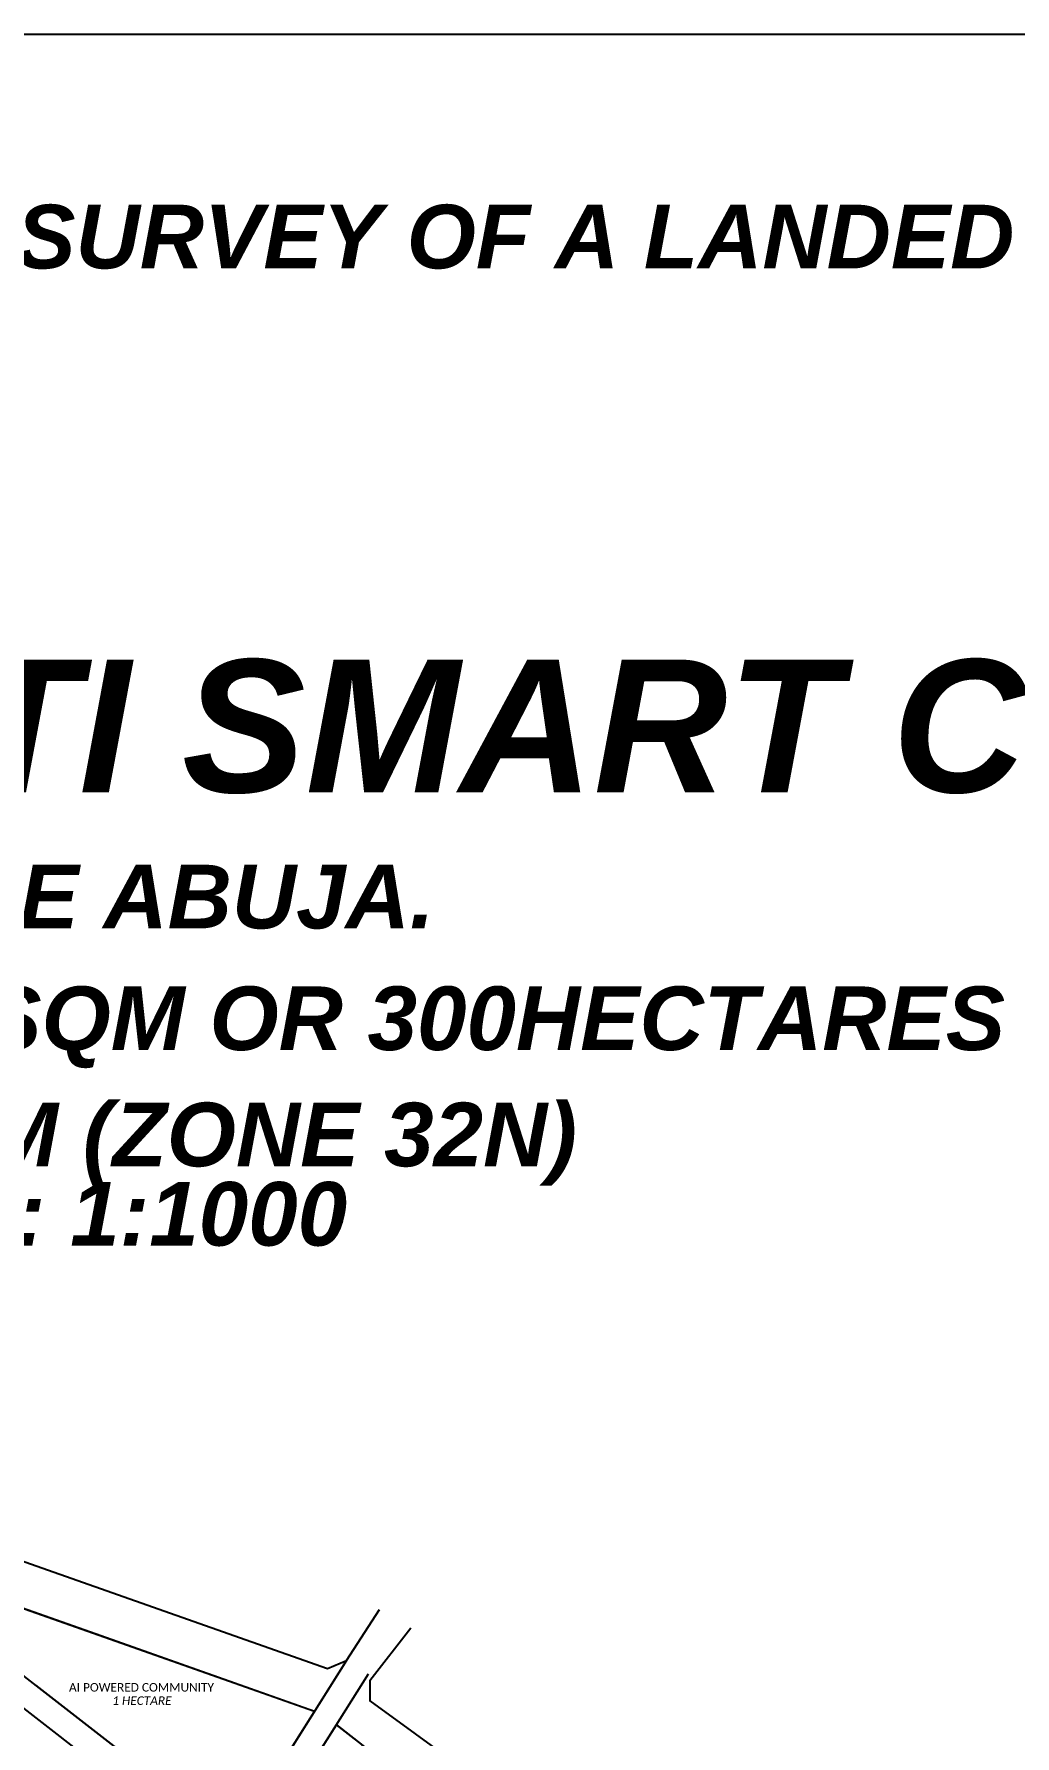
# Model space of a CAD drawing. Header units: millimetres. Extents: x 2359 to 301137, y 976657 to 981112.
# Drawn here: x 299471 to 300046, y 980114 to 981112 of the extents above; entities that cross this region are included whole.
import ezdxf

# ---------------------------------------------------------------- set-up
doc = ezdxf.new("R2010")
doc.units = ezdxf.units.MM
doc.header["$MEASUREMENT"] = 0
for name, color, linetype in [('DESIGNNN', 7, 'Continuous'), ('PDF2_TEXT', 7, 'Continuous'), ('Plines', 1, 'Continuous')]:
    doc.layers.add(name, color=color, linetype=linetype)
doc.styles.add('PDF Arial Bold Italic', font='arialbi.ttf')
doc.styles.get("Standard").update_dxf_attribs({"font": 'arial.ttf'})

msp = doc.modelspace()

# ---------------------------------------------------------------- linework, layer by layer
at = {"layer": 'DESIGNNN', "color": 7}
for points in [[(297950.96213, 981111.86539), (301100.96213, 981111.86539), (301100.96213, 976656.86539), (297950.96213, 976656.86539)], [(299557.36425, 980077.37363), (299575.29396, 980063.43534), (299581.34982, 980063.7376), (299613.29179, 980094.12974), (299619.39742, 980103.52335), (299621.47018, 980107.15113), (299635.10083, 980128.85344), (299500.45518, 980176.33171), (299443.80767, 980196.30656), (299433.82455, 980173.31807)]]:
    msp.add_lwpolyline(points, close=True, dxfattribs=at)
for points in [[(299635.10083, 980128.85344), (298855.28085, 980403.8308)], [(299653.77805, 980158.59073), (299621.47018, 980107.15113)], [(299653.43147, 980158.03892), (299621.47018, 980107.15113)], [(299666.48044, 980150.61269), (299636.64663, 980103.1122)], [(299471.48904, 980144.13172), (299575.29396, 980063.43534)]]:
    msp.add_lwpolyline(points, dxfattribs=at)
at = {"layer": 'DESIGNNN', "color": 6}
for points in [[(299430.84454, 980156.72884), (299609.45585, 980017.87909)], [(299980.57685, 979785.8748), (299752.0088, 980040.05571), (299647.88264, 980121.00183)]]:
    msp.add_lwpolyline(points, dxfattribs=at)
msp.add_lwpolyline([(299645.82073, 980090.93921), (299637.67716, 980097.2699), (299636.64663, 980103.1122), (299647.88264, 980121.00183), (299663.45669, 980108.89479)], close=True, dxfattribs=at)
at = {"layer": 'Plines', "color": 7}
for points in [[(299254.17872, 980363.09303), (299233.81084, 980311.75739), (299236.72053, 980296.90558), (299642.60751, 980153.99735), (299653.77805, 980158.59073), (299673.16212, 980188.44795)], [(299691.56047, 980177.62062), (299667.57676, 980146.77913), (299667.57676, 980134.96746), (299804.55658, 980035.10422), (299960.86702, 979862.84681), (300043.60294, 979754.81088), (300044.63486, 979753.4634), (300057.25531, 979753.97493), (300106.95208, 979793.16055)]]:
    msp.add_lwpolyline(points, dxfattribs=at)

# ---------------------------------------------------------------- texts
at = {"layer": 'DESIGNNN', "color": 7, "char_height": 5, "attachment_point": 1}
for s, insert in [('\\pxqc;{\\fCalibri|b0|i0|c0|p34;AI POWERED COMMUNITY}', (299464.70038, 980145.43457)), ('\\pxqc;{\\fCalibri|b0|i1|c0|p34;1 HECTARE}', (299464.95172, 980137.63888))]:
    msp.add_mtext_dynamic_manual_height_columns(s, width=137.8650664, gutter_width=1000, heights=[0], dxfattribs=dict(at, insert=insert))
at = {"layer": 'PDF2_TEXT', "attachment_point": 7, "style": 'PDF Arial Bold Italic'}
for s, insert, char_height in [('SITE PLAN SHOWING THE LAYOUT SURVEY OF A LANDED PROPERTY', (298556.53772, 980973.96852), 37.3227466), ('WISDOM KWATI SMART CITY', (298682.73786, 980666.3855), 77.7436698), ('LOCATED AT KUJE ABUJA.', (299007.33669, 980587.14797), 37.3227466), ('SCALE: 1:1000', (299283.31572, 980401.25018), 37.3227466)]:
    msp.add_mtext(s, dxfattribs=dict(at, insert=insert, char_height=char_height))
at = {"layer": 'PDF2_TEXT', "color": 1, "insert": (298826.17845, 980505.77373), "char_height": 37.3168434, "attachment_point": 7, "style": 'PDF Arial Bold Italic'}
msp.add_mtext('TOTAL AREA: 3,000,000 SQM OR 300HECTARES', dxfattribs=at)
at = {"layer": 'PDF2_TEXT', "color": 5, "insert": (299154.67241, 980436.99975), "char_height": 37.3168434, "attachment_point": 7, "style": 'PDF Arial Bold Italic'}
msp.add_mtext('ORIGIN: UTM (ZONE 32N)', dxfattribs=at)

doc.saveas('drawing.dxf')
